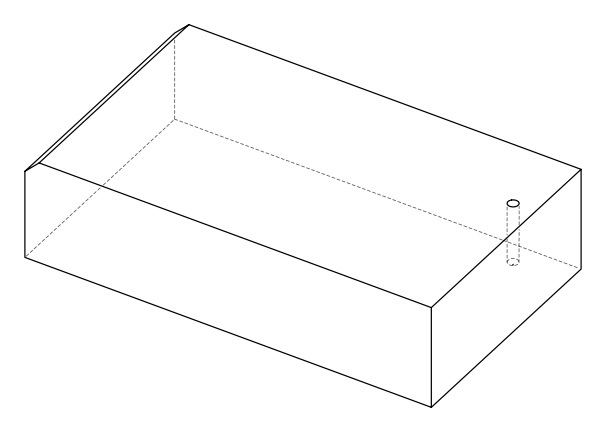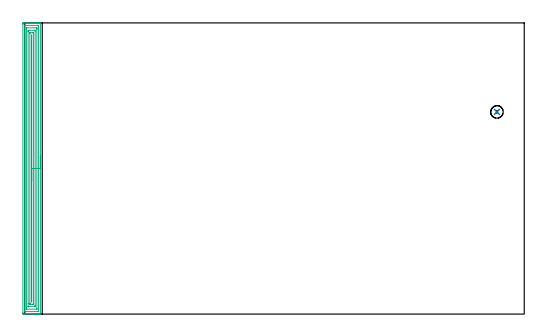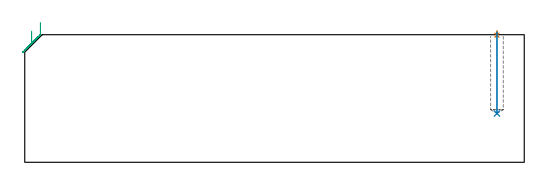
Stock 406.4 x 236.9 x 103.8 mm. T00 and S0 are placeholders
(PLAN: 3 operations, 2 tool changes, 11.8 min)
(1 SPOT_DRILL | STEP1POCKET | NXT0321_9005460120000 | 0.03 min | 1 mm3)
(2 DRILL_BLIND_HOLE_INTO_CENTER | STEP1POCKET | UGT0301_215 | 0.27 min | 5046 mm3)
(3 AREA_MILL | FG_CHAMFER_SURFACE | UGT0205_001 | 11.54 min | 23884 mm3)
(TOOL NXT0321_9005460120000 | NC Spot Drill, 142deg, 12mm, Carbide, Uncoated | D12 PA142 FL30 Z2)
(TOOL UGT0301_215 | Twist Drill 10.2 mm | D10.2 PA118 FL82 Z2)
(TOOL UGT0205_001 | Chamfer Mill 20 x 3 x 45 deg. | D20 FL50 Z2)
(OP 1 SPOT_DRILL)
G17 G21 G94 G90
T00 M6
G54
G17 G0 G90 X384.2 Y164.5 S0 M3
G43 Z113.8 H0
G94 G81 G98 Z103.361 F250. R106.8
G80
M5
M2
(OP 2 DRILL_BLIND_HOLE_INTO_CENTER)
G17 G21 G94 G90
T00 M6
G54
G17 G0 G90 X384.2 Y164.5 S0 M3
G43 Z113.8 H0
G94 G81 G98 Z39.7 F250. R105.8
G80
M5
M2
(OP 3 AREA_MILL)
G17 G21 G94 G90
T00 M6
G54
G17 G0 G90 X12.7 Y128.45 S1061 M3
G43 Z113.8 H0
G94 G1 Y128.412 Z112.928 F250.
Y128.298 Z112.063
Y128.109 Z111.212
Y127.847 Z110.38
Y127.513 Z109.574
Y127.11 Z108.8
Y126.641 Z108.064
Y126.11 Z107.372
Y125.521 Z106.729
Y124.878 Z106.139
Y124.186 Z105.608
Y123.45 Z105.14
Y122.676 Z104.737
Y121.87 Z104.403
Y121.038 Z104.141
Y120.186 Z103.952
Y119.322 Z103.838
Y118.45 Z103.8
Y0.163
X12.697 Y0.009 Z103.788
X12.688 Y0.007 Z103.779
X12.352 Y0. Z103.452
X11.986 Z103.085
X11.341 Z102.436
X10.135 Z101.232
X9.574 Z100.668
X-0.421 Z90.676
X-1.024 Y0.001 Z90.073
X-1.244 Y0.004 Z89.854
X-1.492 Y0.009 Z89.606
X-1.495 Y0.133 Z89.603
X-1.499 Y0.609 Z89.601
X-1.5 Y1.09 Z89.6
Y235.879
X-1.499 Y236.291 Z89.601
X-1.495 Y236.767 Z89.603
X-1.492 Y236.891 Z89.606
X-1.024 Y236.896 Z90.073
X-0.421 Y236.9 Z90.676
X9.574 Z100.668
X10.135 Z101.232
X10.458 Z101.554
X11.018 Z102.114
X11.341 Z102.436
X12.353 Z103.452
X12.688 Y236.893 Z103.779
X12.697 Y236.891 Z103.788
X12.7 Y236.737 Z103.8
Y118.45
X11.286 Z102.386
X11.285 Y2.186 Z102.385
X11.284 Y2.081 Z102.384
X11.282 Y2.03 Z102.382
X11.28 Y2.012 Z102.38
X11.238 Y2.009 Z102.338
X10.847 Y2.001 Z101.947
X0.742 Y2. Z91.842
X0.248 Y2.001 Z91.348
X0.026 Y2.008 Z91.126
X-0.079 Y2.013 Z91.021
X-0.085 Y2.338 Z91.015
Y2.395
Y234.714
X-0.084 Y234.819 Z91.016
X-0.082 Y234.87 Z91.018
X-0.08 Y234.888 Z91.02
X-0.038 Y234.89 Z91.062
X0.353 Y234.899 Z91.453
X10.458 Y234.9 Z101.558
X10.952 Y234.899 Z102.052
X11.174 Y234.892 Z102.274
X11.279 Y234.887 Z102.379
X11.285 Y234.562 Z102.385
Y234.505
X11.286 Y118.45 Z102.386
X9.871 Z100.971
Y4.773
X9.867 Y4.18 Z100.967
X9.865 Y4.033 Z100.965
X9.855 Y4.01 Z100.955
X9.812 Y4.004 Z100.912
X9.752 Y4.001 Z100.852
X1.626 Z92.726
X1.447 Y4.005 Z92.547
X1.335 Y4.01 Z92.435
X1.332 Y4.08 Z92.432
X1.329 Y4.18 Z92.429
X1.328 Y4.481 Z92.428
Y5.073
X1.329 Y232.127 Z92.429
X1.332 Y232.72 Z92.432
X1.335 Y232.867 Z92.435
X1.345 Y232.89 Z92.445
X1.388 Y232.896 Z92.488
X1.448 Y232.899 Z92.548
X9.574 Z100.674
X9.753 Y232.895 Z100.853
X9.865 Y232.89 Z100.965
X9.868 Y232.82 Z100.968
X9.87 Y232.72 Z100.97
X9.871 Y232.419 Z100.971
Y231.827
Y118.45
X8.457 Z99.557
Y7.095
X8.456 Y6.858 Z99.556
X8.451 Y6.209 Z99.551
X8.438 Y6.01 Z99.538
X7.774 Y6. Z98.874
X3.358 Z94.458
X2.96 Y6.004 Z94.06
X2.763 Y6.01 Z93.863
X2.749 Y6.014 Z93.849
X2.746 Y6.029 Z93.846
X2.744 Y6.065 Z93.844
X2.743 Y8.644 Z93.843
Y229.805
X2.744 Y230.042 Z93.844
X2.749 Y230.691 Z93.849
X2.761 Y230.89 Z93.861
X3.426 Y230.9 Z94.526
X7.842 Z98.942
X8.24 Y230.895 Z99.34
X8.437 Y230.89 Z99.537
X8.451 Y230.886 Z99.551
X8.454 Y230.87 Z99.554
X8.456 Y230.835 Z99.556
X8.457 Y230.785 Z99.557
Y230.278
Y118.45
X7.043 Z98.143
Y8.525
X7.036 Y8.015 Z98.136
X7.004 Y8.01 Z98.104
X6.925 Y8.006 Z98.025
X6.678 Y8.001 Z97.778
X4.912 Y8. Z96.012
X4.275 Y8.004 Z95.375
X4.185 Y8.007 Z95.285
X4.164 Y8.009 Z95.264
X4.161 Y8.126 Z95.261
X4.159 Y8.285 Z95.259
X4.157 Y8.764 Z95.257
Y228.375
X4.164 Y228.885 Z95.264
X4.196 Y228.89 Z95.296
X4.275 Y228.894 Z95.375
X4.522 Y228.899 Z95.622
X6.288 Y228.9 Z97.388
X6.925 Y228.895 Z98.025
X7.015 Y228.893 Z98.115
X7.036 Y228.891 Z98.136
X7.039 Y228.774 Z98.139
X7.041 Y228.615 Z98.141
X7.043 Y228.376 Z98.143
Y228.256
Y118.45
X5.629 Z96.729
Y10.847
X5.628 Y10.429 Z96.728
X5.624 Y10.054 Z96.724
X5.622 Y10.013 Z96.722
X5.581 Y10.002 Z96.681
X5.576 Y10.006 Z96.676
X5.573 Y10.01 Z96.673
X5.571 Y10.429 Z96.671
Y10.488
Y226.053
X5.572 Y226.471 Z96.672
X5.576 Y226.846 Z96.676
X5.578 Y226.887 Z96.678
X5.619 Y226.898 Z96.719
X5.624 Y226.894 Z96.724
X5.627 Y226.89 Z96.727
X5.629 Y226.471 Z96.729
Y226.412
Y118.45
Y117.578 Z96.767
Y116.713 Z96.881
Y115.862 Z97.07
Y115.03 Z97.332
Y114.224 Z97.666
Y113.45 Z98.069
Y112.714 Z98.537
Y112.022 Z99.068
Y111.379 Z99.658
Y110.79 Z100.301
Y110.258 Z100.993
Y109.79 Z101.729
Y109.387 Z102.503
Y109.053 Z103.309
Y108.791 Z104.141
Y108.602 Z104.992
Y108.488 Z105.857
Y108.45 Z106.729
G0 Z113.8
M5
M2
